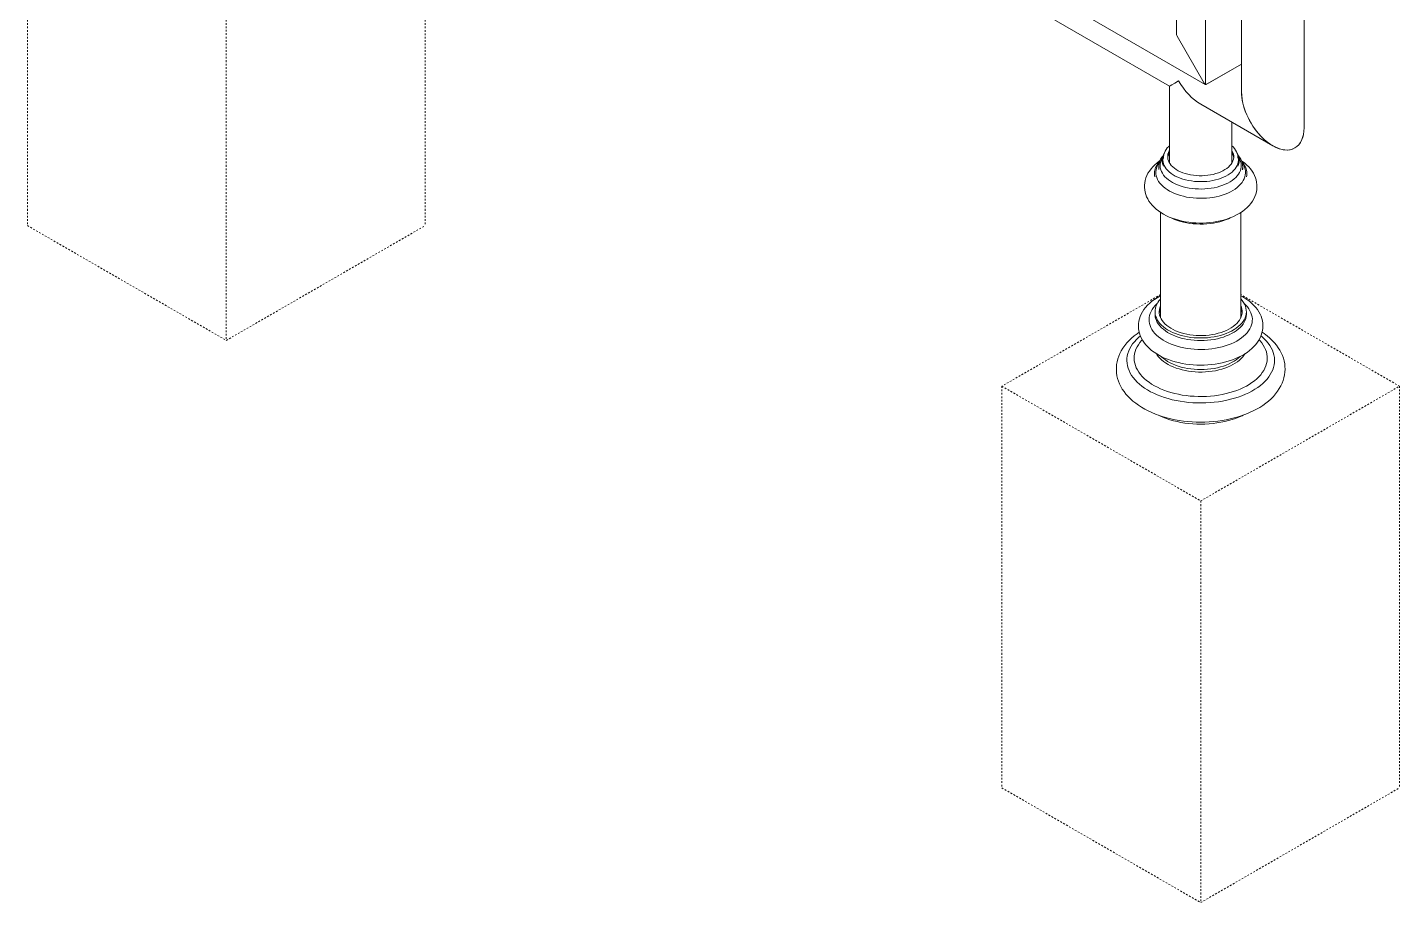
# Model space of a CAD drawing. Header units: inches. Extents: x -21 to 276, y -3 to 201.
# Drawn here: x 194.5 to 275.8, y 39 to 90.8 of the extents above; entities that cross this region are included whole.
import ezdxf

# ---------------------------------------------------------------- set-up
doc = ezdxf.new("R2010")
doc.units = ezdxf.units.IN
doc.linetypes.add('HIDDEN', pattern=[1.905, 1.27, -0.635])
doc.layers.add('ZANO_R', color=7, linetype='Continuous', lineweight=0)
doc.layers.add('ZANO_R_przerywana', color=250, linetype='HIDDEN', lineweight=0)

msp = doc.modelspace()

# ---------------------------------------------------------------- linework, layer by layer
at = {"layer": 'ZANO_R'}
for p, q in [((262.57209, 144.47365), (262.57209, 90.38965)), ((264.28527, 143.12004), (264.28527, 87.4498)), ((266.41399, 142.67109), (266.41399, 87.00085)), ((270.11367, 84.86473), (270.11367, 142.25925)), ((201.39501, 123.7213), (264.25997, 87.43013)), ((206.32, 119.55625), (262.14706, 87.32797)), ((262.605, 90.27891), (264.21172, 87.496)), ((266.41399, 88.63481), (264.32649, 87.42972)), ((266.41399, 88.63482), (264.37063, 87.45521)), ((262.14706, 87.32797), (262.14706, 82.78245)), ((263.99705, 86.26), (268.26398, 83.79676)), ((265.84674, 82.78245), (265.84674, 85.1922)), ((261.71842, 82.92845), (261.71842, 82.80951)), ((261.79125, 83.08136), (261.79125, 83.06515)), ((266.20256, 83.08136), (266.2025, 83.07224)), ((266.20256, 83.06515), (266.20256, 83.08136)), ((266.27539, 82.80951), (266.27539, 82.92845)), ((261.26064, 82.14688), (261.26064, 82.14151)), ((261.51034, 82.55465), (261.51034, 82.41872)), ((261.51035, 82.41386), (261.51034, 82.41872)), ((266.48346, 82.41873), (266.48346, 82.55465)), ((266.73316, 82.14151), (266.73316, 82.14688)), ((261.62478, 79.84733), (261.62478, 73.60844)), ((266.36902, 73.60845), (266.36902, 79.84818)), ((261.29185, 73.97438), (261.29185, 73.82427)), ((266.70195, 73.82427), (266.70195, 73.97438))]:
    msp.add_line(p, q, dxfattribs=at)
at = {"layer": 'ZANO_R', "flags": 128}
for points in [[(262.14707, 83.79596), (262.1046, 83.75745), (262.02168, 83.6674), (261.95081, 83.57351), (261.89255, 83.47643), (261.8473, 83.37694), (261.8153, 83.2758), (261.79666, 83.1738), (261.7913, 83.0716), (261.79279, 83.05236)], [(266.20114, 83.07161), (266.20009, 83.14382), (266.18551, 83.2452), (266.15798, 83.34534), (266.11766, 83.4438), (266.06466, 83.54014), (265.99922, 83.63381), (265.92161, 83.72424), (265.84674, 83.79681)], [(261.57345, 82.90037), (261.56486, 82.89485), (261.42068, 82.78862), (261.28706, 82.67543), (261.16496, 82.5558), (261.05524, 82.43046), (260.95864, 82.30024), (260.87567, 82.16606), (260.80663, 82.02883), (260.7516, 81.88943), (260.71052, 81.74864), (260.68321, 81.60716), (260.66947, 81.46562), (260.66907, 81.32459), (260.68178, 81.18458), (260.70737, 81.04621), (260.74564, 80.90987), (260.79647, 80.77591), (260.85974, 80.64462), (260.93544, 80.51634), (261.02354, 80.39143), (261.12396, 80.27031), (261.23654, 80.15351), (261.36093, 80.0416), (261.49662, 79.93519), (261.64291, 79.8349), (261.799, 79.74122), (261.96398, 79.65461), (262.13692, 79.57541), (262.3169, 79.50386), (262.5031, 79.44012), (262.69474, 79.38428), (262.89105, 79.33644), (263.09129, 79.29664), (263.29472, 79.26495), (263.50061, 79.24139), (263.70823, 79.22598), (263.91686, 79.21875), (264.12575, 79.21971), (264.3342, 79.22885), (264.54142, 79.24615), (264.74673, 79.27161), (264.94939, 79.30518), (265.14871, 79.34684), (265.344, 79.39654), (265.53455, 79.45425), (265.71966, 79.51993), (265.89226, 79.59074)], [(265.45218, 81.51847), (265.29763, 81.45596), (265.13506, 81.40064), (264.96547, 81.35286), (264.78991, 81.3129), (264.60947, 81.28102), (264.42525, 81.25741), (264.23838, 81.24222), (264.05003, 81.23554), (263.86134, 81.23741), (263.6735, 81.24782), (263.48765, 81.2667), (263.30493, 81.29395), (263.12649, 81.32939), (262.95341, 81.3728), (262.78676, 81.42391), (262.62758, 81.48242), (262.47684, 81.54796), (262.33547, 81.62012), (262.20434, 81.69846), (262.08426, 81.7825), (261.97598, 81.87172), (261.88015, 81.96557), (261.79739, 82.06347), (261.72817, 82.16482), (261.67294, 82.26899), (261.63205, 82.37534), (261.60573, 82.48321), (261.59416, 82.59195), (261.59739, 82.70087), (261.61543, 82.80931), (261.64814, 82.9166), (261.69534, 83.02208), (261.73654, 83.094)], [(265.35138, 81.93476), (265.20177, 81.87445), (265.04415, 81.82137), (264.87955, 81.77589), (264.70909, 81.7383), (264.53388, 81.70887), (264.3551, 81.68777), (264.17394, 81.67516), (263.99159, 81.67111), (263.80928, 81.67566), (263.62822, 81.68877), (263.44962, 81.71035), (263.27466, 81.74027), (263.1045, 81.77832), (262.94028, 81.82426), (262.78309, 81.87776), (262.63398, 81.93849), (262.49395, 82.00602), (262.36391, 82.07993), (262.24474, 82.1597), (262.13723, 82.24482), (262.0421, 82.33472), (261.95998, 82.42878), (261.89141, 82.5264), (261.83685, 82.62693), (261.79667, 82.72969), (261.77112, 82.83399), (261.7604, 82.93915), (261.76455, 83.04447), (261.78356, 83.14923), (261.80501, 83.22008)], [(261.79174, 83.05438), (261.79161, 83.05841), (261.79125, 83.08136)], [(261.84195, 83.36005), (261.81605, 83.316), (261.79941, 83.27862)], [(265.18128, 82.25072), (265.04111, 82.19454), (264.89299, 82.14564), (264.73804, 82.10437), (264.57747, 82.07106), (264.41246, 82.04595), (264.2443, 82.02924), (264.07426, 82.02106), (263.90362, 82.02146), (263.7337, 82.03044), (263.56578, 82.04795), (263.40114, 82.07383), (263.24103, 82.1079), (263.08668, 82.14989), (262.93925, 82.19949), (262.79988, 82.25632), (262.66961, 82.31994), (262.54944, 82.38988), (262.4403, 82.4656), (262.343, 82.54652), (262.25828, 82.63203), (262.1868, 82.72147), (262.12909, 82.81418), (262.0856, 82.90943), (262.05665, 83.0065), (262.04247, 83.10467), (262.04317, 83.20317), (262.05873, 83.30127), (262.08905, 83.39821), (262.13389, 83.49325), (262.14706, 83.5162)], [(265.84674, 83.5162), (265.86472, 83.48448), (265.90821, 83.38923), (265.93716, 83.29214), (265.95134, 83.19398), (265.95063, 83.09548), (265.93507, 82.99738), (265.90476, 82.90044), (265.85992, 82.8054), (265.80091, 82.71297), (265.72816, 82.62386), (265.64224, 82.53876), (265.54381, 82.4583), (265.43359, 82.38309), (265.31244, 82.31372), (265.18128, 82.25072)], [(266.18983, 83.21713), (266.21175, 83.14316), (266.2299, 83.03834), (266.23319, 82.93302), (266.2216, 82.82789), (266.1952, 82.72365), (266.15418, 82.62101), (266.09879, 82.52064), (266.02942, 82.4232), (265.94652, 82.32936), (265.85065, 82.23973), (265.74244, 82.15491), (265.62262, 82.07546), (265.49197, 82.00192), (265.35138, 81.93476)], [(266.25726, 83.094), (266.26564, 83.08041), (266.32086, 82.97624), (266.36176, 82.86989), (266.38807, 82.76201), (266.39965, 82.65328), (266.39641, 82.54436), (266.37838, 82.43591), (266.34566, 82.32863), (266.29847, 82.22315), (266.23708, 82.12013), (266.16188, 82.02022), (266.07334, 81.92401), (265.97199, 81.83212), (265.85847, 81.7451), (265.73347, 81.66349), (265.59775, 81.58779), (265.45218, 81.51847)], [(265.89226, 79.59074), (265.9858, 79.63339), (266.15412, 79.71876), (266.31449, 79.81192), (266.46598, 79.91265), (266.60761, 80.02067), (266.73844, 80.13553), (266.85751, 80.25666), (266.96401, 80.3833), (267.05723, 80.51461), (267.13673, 80.64963), (267.20227, 80.78748), (267.25379, 80.9273), (267.29141, 81.06833), (267.3153, 81.20988), (267.32568, 81.35134), (267.32278, 81.49216), (267.30682, 81.63181), (267.27804, 81.7697), (267.23661, 81.90547), (267.18267, 82.0388), (267.11628, 82.16936), (267.03747, 82.29684), (266.94628, 82.42084), (266.8428, 82.54093), (266.72723, 82.65657), (266.59995, 82.76716), (266.46154, 82.87208), (266.41892, 82.90035)], [(266.19063, 83.28806), (266.14859, 83.36858), (266.14826, 83.36909)], [(265.60338, 80.99598), (265.4411, 80.93008), (265.27075, 80.87137), (265.09328, 80.82017), (264.90967, 80.77677), (264.72096, 80.74142), (264.5282, 80.7143), (264.33247, 80.69558), (264.13487, 80.68535), (263.93649, 80.68367), (263.73844, 80.69056), (263.54185, 80.70597), (263.3478, 80.72983), (263.15738, 80.76198), (262.97165, 80.80226), (262.79166, 80.85044), (262.61841, 80.90625), (262.45287, 80.96938), (262.29596, 81.03947), (262.14856, 81.11614), (262.0115, 81.19895), (261.88555, 81.28744), (261.7714, 81.38112), (261.6697, 81.47946), (261.58101, 81.58191), (261.50583, 81.68791), (261.44459, 81.79685), (261.39761, 81.90813), (261.36518, 82.02112), (261.34746, 82.1352), (261.34456, 82.24972), (261.35649, 82.36404), (261.38319, 82.47753), (261.42451, 82.58956), (261.48021, 82.69949), (261.53336, 82.78327)], [(266.45854, 82.786), (266.48797, 82.74177), (266.54921, 82.63283), (266.59619, 82.52155), (266.62863, 82.40856), (266.64634, 82.29448), (266.64924, 82.17996), (266.63732, 82.06563), (266.61062, 81.95214), (266.5693, 81.84012), (266.5136, 81.73019), (266.44383, 81.62297), (266.36036, 81.51907), (266.26369, 81.41905), (266.15434, 81.32349), (266.03292, 81.2329), (265.90011, 81.14781), (265.75667, 81.06869), (265.60338, 80.99598)], [(265.73443, 79.52281), (265.63488, 79.4769), (265.47142, 79.41046), (265.2999, 79.35117), (265.12127, 79.29936), (264.9365, 79.2553), (264.74661, 79.21924), (264.5526, 79.19137), (264.35557, 79.17186), (264.15659, 79.16079), (263.95672, 79.15824), (263.75708, 79.16422), (263.55874, 79.17869), (263.36281, 79.20158), (263.17033, 79.23276), (262.98237, 79.27206), (262.79995, 79.31926), (262.62406, 79.37412), (262.45568, 79.43633), (262.29571, 79.50554), (262.2524, 79.52619)], [(261.62478, 74.91216), (261.58312, 74.89115), (261.41753, 74.7964), (261.26089, 74.69475), (261.11398, 74.58646), (260.97756, 74.47186), (260.8524, 74.35137), (260.73922, 74.22556), (260.63869, 74.09508), (260.55134, 73.96068), (260.47753, 73.82315), (260.41746, 73.68328), (260.37117, 73.54185), (260.33859, 73.3995), (260.31956, 73.25685), (260.31391, 73.1144), (260.32144, 72.97261), (260.34199, 72.83197), (260.37539, 72.69292), (260.42152, 72.55575), (260.48032, 72.42077), (260.55175, 72.2883), (260.63577, 72.15873), (260.73228, 72.03249), (260.84107, 71.91009), (260.96186, 71.79205), (261.09416, 71.67896), (261.23739, 71.57134), (261.39088, 71.46969), (261.55388, 71.37441), (261.72563, 71.28586), (261.90532, 71.20431), (262.09222, 71.12997), (262.28559, 71.06301), (262.48473, 71.00355), (262.68893, 70.95173), (262.89749, 70.90762), (263.10968, 70.87131), (263.32481, 70.84286), (263.54215, 70.82234), (263.76098, 70.80978), (263.98059, 70.80519), (264.20024, 70.80858), (264.4192, 70.81997), (264.63676, 70.8393), (264.85218, 70.86656), (265.06477, 70.90168), (265.27382, 70.94461), (265.47865, 70.99527), (265.67858, 71.05358), (265.87293, 71.11943), (266.06103, 71.19275), (266.24222, 71.27341), (266.41581, 71.3613), (266.58114, 71.45625), (266.73751, 71.55811), (266.88411, 71.6666), (267.0202, 71.78139), (267.14501, 71.90204), (267.25781, 72.028), (267.35795, 72.15861), (267.4449, 72.29313), (267.5183, 72.43074), (267.57795, 72.57065), (267.62382, 72.71213), (267.65599, 72.85449), (267.67461, 72.99714), (267.67986, 73.13958), (267.67193, 73.28135), (267.65099, 73.42194), (267.61721, 73.56094), (267.57069, 73.69805), (267.51151, 73.83296), (267.4397, 73.96534), (267.3553, 74.09482), (267.25842, 74.22095), (267.14925, 74.34324), (267.02811, 74.46113), (266.89547, 74.57407), (266.84035, 74.61695), (266.84035, 74.61695)], [(261.62478, 74.72493), (261.61697, 74.71664), (261.52851, 74.61315), (261.45354, 74.50616), (261.39245, 74.39628), (261.34559, 74.28409), (261.31321, 74.17021), (261.29549, 74.05525), (261.29251, 73.93986), (261.30432, 73.82465), (261.33082, 73.71027), (261.37189, 73.59733), (261.4273, 73.48644), (261.49673, 73.37822), (261.57983, 73.27325), (261.67613, 73.17212), (261.7851, 73.07536), (261.90615, 72.98352), (262.03861, 72.89709), (262.18178, 72.81654), (262.33486, 72.74232), (262.49702, 72.67482), (262.66737, 72.61442), (262.84498, 72.56145), (263.02888, 72.5162), (263.21807, 72.47891), (263.41151, 72.44979), (263.60815, 72.42899), (263.80691, 72.41664), (264.00671, 72.41279), (264.20646, 72.41748), (264.40506, 72.43066), (264.60143, 72.45228), (264.7945, 72.48221), (264.98322, 72.52029), (265.16655, 72.56631), (265.34349, 72.62002), (265.51307, 72.68113), (265.67438, 72.7493), (265.82652, 72.82417), (265.96867, 72.90531), (266.10005, 72.9923), (266.21994, 73.08465), (266.32769, 73.18185), (266.42272, 73.28339), (266.50449, 73.3887), (266.57257, 73.49721), (266.62658, 73.60832), (266.66623, 73.72143), (266.6913, 73.83593), (266.70165, 73.95118), (266.69724, 74.06656), (266.67807, 74.18143), (266.64426, 74.29518), (266.59599, 74.40717), (266.53352, 74.5168), (266.4572, 74.62346), (266.36902, 74.72493)], [(261.41937, 74.44817), (261.40287, 74.43308), (261.29737, 74.32754), (261.20474, 74.21805), (261.12542, 74.10513), (261.05978, 73.98932), (261.00814, 73.87117), (260.97074, 73.75125), (260.94776, 73.63012), (260.93931, 73.50836), (260.94543, 73.38657), (260.9661, 73.2653), (261.0012, 73.14514), (261.05059, 73.02667), (261.11401, 72.91045), (261.19117, 72.79704), (261.28171, 72.68696), (261.38518, 72.58076), (261.50109, 72.47892), (261.62891, 72.38195), (261.768, 72.2903), (261.91772, 72.20441), (262.07734, 72.12468), (262.24612, 72.0515), (262.42324, 71.98522), (262.60785, 71.92615), (262.79909, 71.87457), (262.99603, 71.83074), (263.19774, 71.79485), (263.40327, 71.76708), (263.61162, 71.74756), (263.8218, 71.73639), (264.03283, 71.73362), (264.24367, 71.73925), (264.45335, 71.75327), (264.66085, 71.77561), (264.86518, 71.80616), (265.06538, 71.84478), (265.26048, 71.89127), (265.44956, 71.94543), (265.63173, 72.00698), (265.8061, 72.07565), (265.97184, 72.1511), (266.12818, 72.23297), (266.27437, 72.32086), (266.40969, 72.41438), (266.53352, 72.51306), (266.64527, 72.61643), (266.74439, 72.72401), (266.83041, 72.83528), (266.90294, 72.94972), (266.96161, 73.06676), (267.00616, 73.18587), (267.03637, 73.30647), (267.05209, 73.42798), (267.05325, 73.54983), (267.03985, 73.67144), (267.01195, 73.79222), (266.96968, 73.9116), (266.91324, 74.02902), (266.84291, 74.1439), (266.75901, 74.25572), (266.66196, 74.36392), (266.57444, 74.44817)], [(261.62478, 74.34031), (261.61288, 74.31356), (261.57452, 74.20589), (261.55073, 74.09683), (261.54165, 73.98702), (261.54733, 73.87715), (261.56775, 73.76786), (261.60278, 73.65981), (261.6522, 73.55366), (261.71573, 73.45003), (261.79297, 73.34956), (261.88347, 73.25284), (261.98668, 73.16047), (262.10199, 73.07299), (262.22868, 72.99093), (262.36601, 72.91478), (262.51315, 72.84501), (262.66922, 72.78203), (262.83326, 72.72622), (263.00431, 72.67792), (263.18133, 72.63741), (263.36324, 72.60495), (263.54898, 72.58072), (263.7374, 72.56487), (263.92739, 72.5575), (264.11779, 72.55865), (264.30747, 72.56831), (264.49528, 72.58644), (264.68009, 72.61291), (264.86079, 72.64756), (265.0363, 72.6902), (265.20555, 72.74056), (265.36755, 72.79834), (265.52129, 72.86319), (265.66587, 72.93473), (265.8004, 73.01251), (265.9241, 73.09609), (266.0362, 73.18494), (266.13604, 73.27854), (266.22301, 73.37633), (266.29659, 73.47772), (266.35635, 73.58209), (266.40192, 73.68882), (266.43301, 73.79727), (266.44946, 73.90678), (266.45116, 74.0167), (266.4381, 74.12636), (266.41036, 74.23512), (266.36902, 74.34031)], [(261.29185, 73.82427), (261.29251, 73.78975), (261.30432, 73.67454), (261.33082, 73.56016), (261.37189, 73.44722), (261.4273, 73.33633), (261.49673, 73.22811), (261.57983, 73.12314), (261.67613, 73.02201), (261.7851, 72.92525), (261.90615, 72.83341), (262.03861, 72.74698), (262.18178, 72.66643), (262.33486, 72.59221), (262.49702, 72.52471), (262.66737, 72.46431), (262.84498, 72.41134), (263.02888, 72.36609), (263.21807, 72.3288), (263.41151, 72.29968), (263.60815, 72.27888), (263.80691, 72.26653), (264.00671, 72.26268), (264.20646, 72.26737), (264.40506, 72.28055), (264.60143, 72.30217), (264.7945, 72.3321), (264.98322, 72.37018), (265.16655, 72.4162), (265.34349, 72.46991), (265.51307, 72.53102), (265.67438, 72.59919), (265.82652, 72.67406), (265.96867, 72.7552), (266.10005, 72.84219), (266.21994, 72.93454), (266.32769, 73.03174), (266.42272, 73.13328), (266.50449, 73.23859), (266.57257, 73.3471), (266.62658, 73.45821), (266.66623, 73.57132), (266.6913, 73.68582), (266.70165, 73.80107), (266.70195, 73.82427)], [(260.36061, 72.75447), (260.23212, 72.66739), (260.06349, 72.53981), (259.90547, 72.40602), (259.75873, 72.26637), (259.62388, 72.12135), (259.50148, 71.97151), (259.39204, 71.81746), (259.29591, 71.65986), (259.21334, 71.49938), (259.14448, 71.33669), (259.08932, 71.17238), (259.04782, 71.00703), (259.01986, 70.84113), (259.00532, 70.67515), (259.00404, 70.50948), (259.01589, 70.34449), (259.04075, 70.18067), (259.0785, 70.01832), (259.12906, 69.85772), (259.19237, 69.69916), (259.26841, 69.54293), (259.35715, 69.38935), (259.45854, 69.23879), (259.57247, 69.09165), (259.69873, 68.9484), (259.83706, 68.80952), (259.98704, 68.6755), (260.1482, 68.54682), (260.31997, 68.42391), (260.50172, 68.30717), (260.69282, 68.19692), (260.8926, 68.09344), (261.10038, 67.99696), (261.31552, 67.90768), (261.5374, 67.82572), (261.76542, 67.75122), (261.99896, 67.68427), (262.2374, 67.62498), (262.48017, 67.57341), (262.72663, 67.52964), (262.9762, 67.49372), (263.22823, 67.46571), (263.48213, 67.44565), (263.73728, 67.43355), (263.99305, 67.42943), (264.24882, 67.4333), (264.50398, 67.44516), (264.75788, 67.46499), (265.00991, 67.49275), (265.25946, 67.52841), (265.50594, 67.57192), (265.74874, 67.62321), (265.98727, 67.68225), (266.22093, 67.74894), (266.44917, 67.82321), (266.67138, 67.90498), (266.88701, 67.99415), (267.09547, 68.09062), (267.29617, 68.19429), (267.48854, 68.30501), (267.67195, 68.42263), (267.84573, 68.54691), (268.00923, 68.67759), (268.16179, 68.81431), (268.30278, 68.95665), (268.43158, 69.1041), (268.54768, 69.25609), (268.65063, 69.41197), (268.74012, 69.57107), (268.81598, 69.73271), (268.87811, 69.89628), (268.92656, 70.06116), (268.96139, 70.22684), (268.98275, 70.39283), (268.99077, 70.5587), (268.98559, 70.72408), (268.96733, 70.88854), (268.93614, 71.05168), (268.8921, 71.21321), (268.83528, 71.37284), (268.76572, 71.5303), (268.68343, 71.68527), (268.58848, 71.83742), (268.48092, 71.98636), (268.36091, 72.13164), (268.22869, 72.27281), (268.08458, 72.40937), (267.92905, 72.54083), (267.85175, 72.60102), (267.85175, 72.60102)], [(260.42499, 72.53904), (260.32114, 72.45), (260.18997, 72.32431), (260.07168, 72.19443), (259.96668, 72.0608), (259.87531, 71.92387), (259.79789, 71.78411), (259.73468, 71.64198), (259.68588, 71.49797), (259.65168, 71.35257), (259.63218, 71.20627), (259.62745, 71.05956), (259.6375, 70.91294), (259.6623, 70.7669), (259.70177, 70.62194), (259.75578, 70.47855), (259.82413, 70.33722), (259.9066, 70.19842), (260.00291, 70.06263), (260.11275, 69.9303), (260.23572, 69.80188), (260.37141, 69.6778), (260.51938, 69.55849), (260.67911, 69.44435), (260.85007, 69.33576), (261.03168, 69.23309), (261.22331, 69.13669), (261.42434, 69.04689), (261.63407, 68.96399), (261.85179, 68.88827), (262.07678, 68.81998), (262.30826, 68.75937), (262.54545, 68.70662), (262.78755, 68.66193), (263.03375, 68.62543), (263.28321, 68.59727), (263.53508, 68.57752), (263.78851, 68.56627), (264.04265, 68.56353), (264.29663, 68.56934), (264.54961, 68.58365), (264.80071, 68.60644), (265.04908, 68.63762), (265.2939, 68.67708), (265.53433, 68.72469), (265.76956, 68.78029), (265.99879, 68.84369), (266.22125, 68.91468), (266.43618, 68.99301), (266.64286, 69.07843), (266.84058, 69.17064), (267.02868, 69.26934), (267.20652, 69.37418), (267.37351, 69.48481), (267.52907, 69.60085), (267.67267, 69.72193), (267.80384, 69.84762), (267.92213, 69.9775), (268.02713, 70.11113), (268.1185, 70.24806), (268.19592, 70.38782), (268.25913, 70.52995), (268.30792, 70.67396), (268.34213, 70.81936), (268.36163, 70.96566), (268.36636, 71.11237), (268.35631, 71.259), (268.33151, 71.40503), (268.29203, 71.54999), (268.23804, 71.69338), (268.16968, 71.83471), (268.08721, 71.97351), (267.99089, 72.1093), (267.88106, 72.24163), (267.75809, 72.37006), (267.62239, 72.49413), (267.56604, 72.54132)], [(260.53674, 72.30671), (260.50018, 72.26694), (260.39622, 72.14193), (260.30565, 72.0135), (260.22881, 71.88212), (260.16599, 71.74827), (260.11742, 71.61247), (260.08328, 71.47521), (260.0637, 71.337), (260.05875, 71.19836), (260.06846, 71.0598), (260.09277, 70.92185), (260.13162, 70.785), (260.18484, 70.64978), (260.25224, 70.51668), (260.33357, 70.3862), (260.42853, 70.25882), (260.53676, 70.13503), (260.65787, 70.01527), (260.79139, 69.9), (260.93685, 69.78964), (261.09368, 69.68461), (261.26131, 69.5853), (261.43913, 69.49206), (261.62646, 69.40526), (261.8226, 69.32521), (262.02684, 69.25222), (262.2384, 69.18655), (262.4565, 69.12844), (262.68034, 69.07812), (262.90907, 69.03577), (263.14185, 69.00155), (263.37781, 68.97559), (263.61608, 68.95797), (263.85576, 68.94878), (264.09596, 68.94804), (264.3358, 68.95575), (264.57438, 68.97189), (264.8108, 68.9964), (265.0442, 69.02918), (265.27371, 69.07011), (265.49846, 69.11905), (265.71763, 69.17581), (265.9304, 69.24017), (266.13597, 69.3119), (266.33359, 69.39073), (266.52251, 69.47638), (266.70204, 69.56851), (266.87151, 69.66678), (267.03028, 69.77084), (267.17777, 69.88029), (267.31342, 69.99473), (267.43674, 70.11373), (267.54726, 70.23686), (267.64457, 70.36364), (267.72831, 70.49361), (267.79817, 70.62628), (267.8539, 70.76117), (267.89527, 70.89777), (267.92214, 71.03556), (267.93441, 71.17405), (267.93203, 71.31272), (267.91502, 71.45104), (267.88342, 71.5885), (267.83737, 71.7246), (267.77703, 71.85882), (267.70263, 71.99067), (267.61444, 72.11966), (267.5128, 72.2453), (267.45715, 72.30661)], [(267.85175, 72.60102), (267.7597, 72.66882), (267.63337, 72.75437)], [(261.3822, 71.46953), (261.40549, 71.43221), (261.48321, 71.3245), (261.57435, 71.22035), (261.67841, 71.12033), (261.79484, 71.02496), (261.92301, 70.93474), (262.06226, 70.85017), (262.21182, 70.77169), (262.37091, 70.69973), (262.53868, 70.63466), (262.71422, 70.57683), (262.89661, 70.52656), (263.08487, 70.4841), (263.27799, 70.44969), (263.47496, 70.42351), (263.6747, 70.4057), (263.87617, 70.39635), (264.07827, 70.39552), (264.27995, 70.40321), (264.48011, 70.41938), (264.6777, 70.44394), (264.87165, 70.47675), (265.06094, 70.51766), (265.24455, 70.56643), (265.4215, 70.62281), (265.59085, 70.6865), (265.75171, 70.75714), (265.90319, 70.83439), (266.0445, 70.9178), (266.1749, 71.00695), (266.29366, 71.10136), (266.40018, 71.20052), (266.49387, 71.30391), (266.57424, 71.41096), (266.61231, 71.4707)], [(261.66794, 71.31049), (261.67613, 71.30254), (261.7851, 71.20579), (261.90615, 71.11395), (262.03861, 71.02752), (262.18178, 70.94697), (262.33486, 70.87274), (262.49702, 70.80525), (262.66737, 70.74485), (262.84498, 70.69188), (263.02888, 70.64663), (263.21807, 70.60934), (263.41151, 70.58022), (263.60815, 70.55942), (263.80691, 70.54707), (264.00671, 70.54322), (264.20646, 70.5479), (264.40506, 70.56109), (264.60143, 70.58271), (264.7945, 70.61264), (264.98322, 70.65072), (265.16655, 70.69674), (265.34349, 70.75045), (265.51307, 70.81156), (265.67438, 70.87973), (265.82652, 70.9546), (265.96867, 71.03574), (266.10005, 71.12273), (266.21994, 71.21507), (266.32769, 71.31228), (266.32852, 71.31309)], [(261.49471, 67.83655), (261.56848, 67.80167), (261.76025, 67.7187), (261.9605, 67.6427), (262.16848, 67.57396), (262.3834, 67.51274), (262.60444, 67.45927), (262.83076, 67.41376), (263.06149, 67.37639), (263.29578, 67.34728), (263.53273, 67.32656), (263.77144, 67.31429), (264.01101, 67.31053), (264.25052, 67.31529), (264.48907, 67.32855), (264.72575, 67.35027), (264.95967, 67.38036), (265.18994, 67.4187), (265.41568, 67.46516), (265.63604, 67.51954), (265.85018, 67.58166), (266.05729, 67.65127), (266.25658, 67.72811), (266.44731, 67.81188), (266.53881, 67.85606)]]:
    msp.add_lwpolyline(points, dxfattribs=at)
at = {"layer": 'ZANO_R'}
for centre, radius, start, end in [((262.39321, 82.11498), 1.13543, 135.3933378, 167.6881198), ((262.51251, 82.54106), 1.00096, 136.5969009, 168.4179247), ((262.51111, 82.92832), 0.792, 154.6331984, 206.0937072), ((262.78191, 82.97813), 0.74255, 148.7554538, 172.669984), ((265.21429, 82.97896), 0.74007, 7.2900895, 31.286198), ((265.48221, 82.92849), 0.79246, 334.1520817, 26.0730124), ((265.49069, 82.54263), 0.99235, 11.6259938, 43.1123173), ((265.58633, 82.10953), 1.14932, 12.4697401, 44.3777513), ((262.1841, 82.14689), 0.92336, 167.5881465, 191.8430193), ((262.34672, 82.55466), 0.83634, 167.851583, 191.9608481), ((265.64683, 82.55463), 0.8366, 347.5334054, 12.1778366), ((265.81233, 82.14692), 0.92078, 348.6461727, 12.4907803), ((264.99267, 72.18754), 3.0522, 52.7453915, 63.1961721), ((262.0083, 73.83558), 0.46573, 145.4344076, 175.2566673), ((262.42727, 73.80732), 0.88644, 154.8625063, 174.2480176), ((265.57149, 73.80867), 0.88139, 5.6963381, 25.1945674), ((265.97073, 73.83027), 0.48112, 8.6543649, 34.120748)]:
    msp.add_arc(centre, radius, start, end, dxfattribs=at)
for centre, major_axis, ratio, start_param, end_param in [((262.68446, 90.32478), (-0.07946, 0.13761), 0.57733463, 0.78535753, 1.57075569), ((263.9969, 88.39603), (1.84984, 1.06806), 0.00007037, 2.35615386, 3.14163329), ((263.9969, 88.39603), (-1.30809, 2.26555), 0.57733463, 1.57075569, 2.35623512), ((264.29117, 87.54186), (-0.00536, 0.12109), 0.71665867, 1.92738058, 3.4981769), ((264.29117, 87.54186), (0.1022, -0.06517), 0.71662936, 4.35564993, 5.92644626), ((268.26383, 85.93279), (-1.30809, 2.26555), 0.57733463, 0.78535753, 3.14155202), ((268.26383, 85.93279), (-1.30809, 2.26555), 0.57733463, 0.78535753, 3.92695018), ((268.26383, 85.93279), (-1.30809, 2.26555), 0.57733463, 3.14155202, 3.92695018)]:
    msp.add_ellipse(centre, major_axis=major_axis, ratio=ratio, start_param=start_param, end_param=end_param, dxfattribs=at)
at = {"layer": 'ZANO_R_przerywana', "ltscale": 0.05}
for p, q in [((194.54902, 102.85306), (194.54902, 79.06615)), ((218.09068, 102.85306), (218.09068, 79.06615)), ((206.31985, 96.05791), (206.31985, 72.271)), ((194.54902, 79.06615), (206.31985, 72.271)), ((206.31985, 72.271), (218.09068, 79.06615)), ((261.62478, 74.98256), (252.22608, 69.5568)), ((275.76773, 69.5568), (266.36902, 74.98256)), ((252.22608, 69.5568), (263.99691, 62.76165)), ((252.22608, 69.5568), (252.22608, 45.7699)), ((263.99691, 62.76165), (275.76773, 69.5568)), ((275.76773, 69.5568), (275.76773, 45.7699)), ((263.99691, 62.76165), (263.99691, 38.97474)), ((252.22608, 45.7699), (263.99691, 38.97474)), ((263.99691, 38.97474), (275.76773, 45.7699))]:
    msp.add_line(p, q, dxfattribs=at)

doc.saveas('drawing.dxf')
